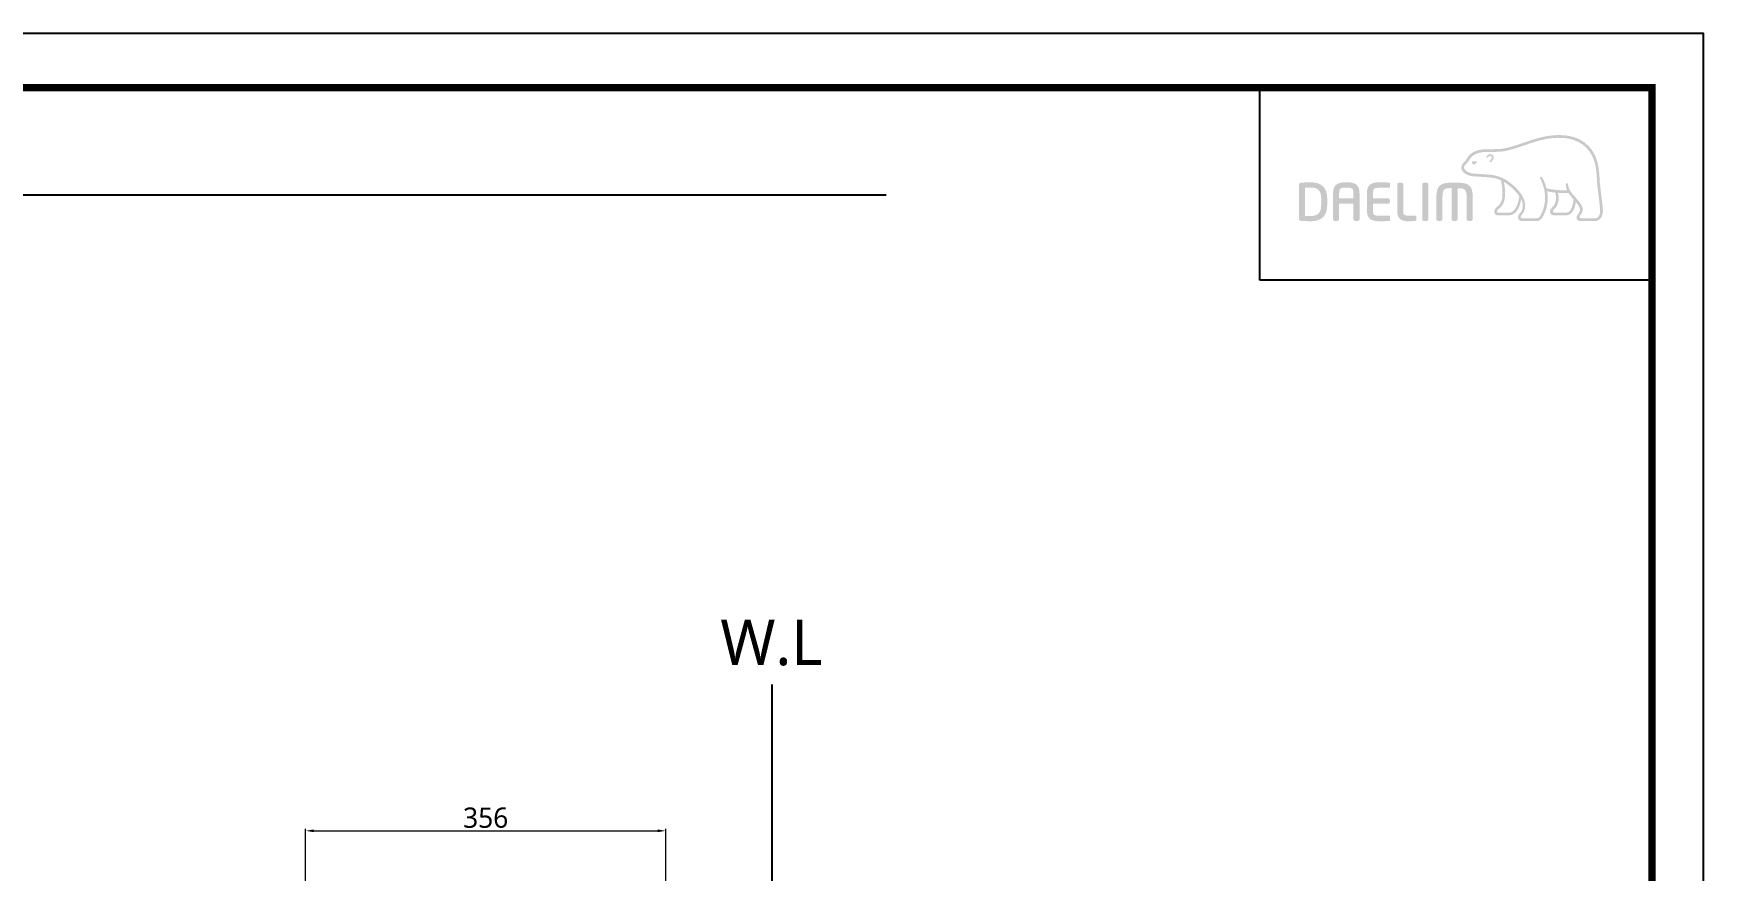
# Model space of a CAD drawing. Extents: x 16539 to 19738, y -91 to 2224.
# Drawn here: x 18088 to 19738, y 1397 to 2224 of the extents above; entities that cross this region are included whole.
import ezdxf

# ---------------------------------------------------------------- set-up
doc = ezdxf.new("R2010")
doc.units = 0
doc.header["$LTSCALE"] = 10
doc.header["$MEASUREMENT"] = 0
doc.header["$PDMODE"] = 3
doc.header["$PDSIZE"] = -10
doc.layers.get('0').update_dxf_attribs({"linetype": 'CONTINUOUS'})
doc.layers.get('DEFPOINTS').update_dxf_attribs({"linetype": 'CONTINUOUS'})
doc.layers.add('치수선', color=7, linetype='CONTINUOUS', lineweight=20)
doc.styles.add('Daelim Dimension', font='NanumGothic.ttf')
doc.dimstyles.new('DEFAULT', dxfattribs={"dimscale": 2, "dimtxt": 2, "dimasz": 2, "dimexe": 0, "dimexo": 2, "dimgap": 1, "dimtad": 1, "dimdec": 1, "dimzin": 9, "dimdsep": 46, "dimtxsty": 'Daelim Dimension', "dimcen": 0.5, "dimclrd": 5, "dimclre": 5, "dimclrt": 256, "dimadec": 1, "dimazin": 0, "dimtfac": 1, "dimtdec": 1, "dimtix": 1, "dimtmove": 0, "dimatfit": 3, "dimfxl": 1, "dimtolj": 1, "dimtzin": 1, "dimlwd": 9, "dimlwe": 9, "dimarcsym": 0})

# ---------------------------------------------------------------- blocks, each defined once
blk = doc.blocks.new('*D18')
at = {"color": 5, "lineweight": 9, "ltscale": 0.5, "transparency": 16777216}
for p, q in [((18356.6, 1209.2), (18356.6, 1438)), ((18712.5, 1316.5), (18712.5, 1438)), ((18364.6, 1436), (18704.5, 1436))]:
    blk.add_line(p, q, dxfattribs=at)
at = {"color": 5, "ltscale": 0.5, "transparency": 16777216}
for points in [[(18364.6, 1437.4), (18364.6, 1434.7), (18356.6, 1436)], [(18704.5, 1437.4), (18704.5, 1434.7), (18712.5, 1436)]]:
    blk.add_solid(points, dxfattribs=at)
at = {"layer": 'DEFPOINTS', "color": 0, "ltscale": 0.5, "transparency": 16777216}
for p in [(18712.5, 1436), (18712.5, 1312.5), (18356.6, 1205.2)]:
    blk.add_point(p, dxfattribs=at)
at = {"color": 7, "ltscale": 0.5, "transparency": 16777216, "insert": (18534.6, 1448.9), "char_height": 20, "attachment_point": 5, "style": 'Daelim Dimension'}
blk.add_mtext('\\A1;356', dxfattribs=at)

msp = doc.modelspace()

# ---------------------------------------------------------------- hatches: boundary and pattern name
h = msp.add_hatch(color=5)
edge = h.paths.add_edge_path()
edge.add_spline(control_points=[(19625.59, 2112.2), (19614.24, 2124.93), (19596.58, 2125.06), (19583.73, 2122.94)], knot_values=[4, 4, 4, 4, 5, 5, 5, 5], degree=3, periodic=0)
edge.add_spline(control_points=[(19583.73, 2122.94), (19575.91, 2121.64), (19568.34, 2119.06), (19561.04, 2116.58)], knot_values=[5, 5, 5, 5, 6, 6, 6, 6], degree=3, periodic=0)
edge.add_spline(control_points=[(19561.04, 2116.58), (19554.96, 2114.49), (19548.63, 2112.33), (19542.31, 2110.96)], knot_values=[6, 6, 6, 6, 7, 7, 7, 7], degree=3, periodic=0)
edge.add_spline(control_points=[(19542.31, 2110.96), (19537.93, 2110.03), (19532.4, 2110.01), (19527.54, 2109.99)], knot_values=[7, 7, 7, 7, 8, 8, 8, 8], degree=3, periodic=0)
edge.add_spline(control_points=[(19527.54, 2109.99), (19527.54, 2109.99), (19522.89, 2109.91), (19522.89, 2109.91)], knot_values=[8.00001, 8.00001, 8.00001, 8.00001, 9, 9, 9, 9], degree=3, periodic=0)
edge.add_spline(control_points=[(19522.89, 2109.91), (19513.75, 2109.69), (19507.49, 2106.53), (19504.38, 2100.52)], knot_values=[9, 9, 9, 9, 10, 10, 10, 10], degree=3, periodic=0)
edge.add_spline(control_points=[(19504.38, 2100.52), (19504.38, 2100.52), (19504.23, 2100.25), (19504.23, 2100.25)], knot_values=[10.00001, 10.00001, 10.00001, 10.00001, 11, 11, 11, 11], degree=3, periodic=0)
edge.add_spline(control_points=[(19504.23, 2100.25), (19503.72, 2099.38), (19503.05, 2098.62), (19502.25, 2097.88)], knot_values=[11, 11, 11, 11, 12, 12, 12, 12], degree=3, periodic=0)
edge.add_spline(control_points=[(19502.25, 2097.88), (19501.41, 2097.05), (19500.55, 2096.21), (19499.96, 2095.12)], knot_values=[12, 12, 12, 12, 13, 13, 13, 13], degree=3, periodic=0)
edge.add_spline(control_points=[(19499.96, 2095.12), (19498.77, 2093.07), (19498.67, 2090.98), (19499.66, 2089.08)], knot_values=[13, 13, 13, 13, 14, 14, 14, 14], degree=3, periodic=0)
edge.add_spline(control_points=[(19499.66, 2089.08), (19501.62, 2085.41), (19507.15, 2083.44), (19510.45, 2083.2), (19510.45, 2083.2), (19515.36, 2082.9), (19515.36, 2082.9)], knot_values=[14, 14, 14, 14, 15, 15, 15, 16, 16, 16, 16], degree=3, periodic=0)
edge.add_spline(control_points=[(19515.36, 2082.9), (19520.58, 2082.59), (19527.09, 2082.22), (19530.95, 2081.52)], knot_values=[16, 16, 16, 16, 17, 17, 17, 17], degree=3, periodic=0)
edge.add_spline(control_points=[(19530.95, 2081.52), (19533.41, 2081.09), (19535.77, 2080.33), (19537.96, 2079.33)], knot_values=[17, 17, 17, 17, 18, 18, 18, 18], degree=3, periodic=0)
edge.add_spline(control_points=[(19537.96, 2079.33), (19538.08, 2079.09), (19540.02, 2071.95), (19539.61, 2064.07)], knot_values=[18, 18, 18, 18, 19, 19, 19, 19], degree=3, periodic=0)
edge.add_spline(control_points=[(19539.61, 2064.07), (19539.28, 2056.89), (19536.09, 2054.4), (19533.85, 2052.57)], knot_values=[19, 19, 19, 19, 20, 20, 20, 20], degree=3, periodic=0)
edge.add_spline(control_points=[(19533.85, 2052.57), (19533.82, 2052.53), (19531.61, 2050.82), (19531.46, 2048.69)], knot_values=[20, 20, 20, 20, 21, 21, 21, 21], degree=3, periodic=0)
edge.add_spline(control_points=[(19531.46, 2048.69), (19531.35, 2047.54), (19531.66, 2046.5), (19532.35, 2045.78)], knot_values=[21, 21, 21, 21, 22, 22, 22, 22], degree=3, periodic=0)
edge.add_spline(control_points=[(19532.35, 2045.78), (19533.11, 2044.95), (19534.24, 2044.56), (19535.72, 2044.56), (19535.72, 2044.56), (19545.63, 2044.56), (19545.63, 2044.56)], knot_values=[22, 22, 22, 22, 23, 23, 23, 24, 24, 24, 24], degree=3, periodic=0)
edge.add_spline(control_points=[(19545.63, 2044.56), (19553.76, 2044.56), (19557.21, 2054.05), (19558.06, 2060.69)], knot_values=[24, 24, 24, 24, 25, 25, 25, 25], degree=3, periodic=0)
edge.add_spline(control_points=[(19558.06, 2060.69), (19560.47, 2055.94), (19560.41, 2050.57), (19557.36, 2047.17)], knot_values=[25, 25, 25, 25, 26, 26, 26, 26], degree=3, periodic=0)
edge.add_spline(control_points=[(19557.36, 2047.17), (19557.36, 2047.17), (19554.71, 2044.72), (19555.01, 2042.37)], knot_values=[26.00001, 26.00001, 26.00001, 26.00001, 27, 27, 27, 27], degree=3, periodic=0)
edge.add_spline(control_points=[(19555.01, 2042.37), (19555.26, 2039.88), (19557.32, 2038.9), (19558.99, 2038.9), (19558.99, 2038.9), (19573.12, 2038.9), (19573.12, 2038.9)], knot_values=[27, 27, 27, 27, 28, 28, 28, 29, 29, 29, 29], degree=3, periodic=0)
edge.add_spline(control_points=[(19573.12, 2038.9), (19575.62, 2038.9), (19577.6, 2040.03), (19578.92, 2042.19)], knot_values=[29, 29, 29, 29, 30, 30, 30, 30], degree=3, periodic=0)
edge.add_spline(control_points=[(19578.92, 2042.19), (19584.69, 2051.7), (19584.98, 2061.07), (19583.73, 2068.36)], knot_values=[30, 30, 30, 30, 31, 31, 31, 31], degree=3, periodic=0)
edge.add_spline(control_points=[(19583.73, 2068.36), (19585.44, 2068.01), (19588.33, 2067.48), (19591.84, 2067.1)], knot_values=[31, 31, 31, 31, 32, 32, 32, 32], degree=3, periodic=0)
edge.add_spline(control_points=[(19591.84, 2067.1), (19592.06, 2066.09), (19592.46, 2063.89), (19592.46, 2063.89)], knot_values=[32, 32, 32, 32, 33, 33, 33, 33], degree=3, periodic=0)
edge.add_spline(control_points=[(19592.46, 2063.89), (19592.53, 2063.03), (19592.53, 2062.28), (19592.53, 2061.57)], knot_values=[33, 33, 33, 33, 34, 34, 34, 34], degree=3, periodic=0)
edge.add_spline(control_points=[(19592.53, 2061.57), (19592.53, 2056.09), (19590.11, 2053.72), (19588.74, 2052.38)], knot_values=[34, 34, 34, 34, 35, 35, 35, 35], degree=3, periodic=0)
edge.add_spline(control_points=[(19588.74, 2052.38), (19588.69, 2052.37), (19586.85, 2050.49), (19586.63, 2048.91)], knot_values=[35, 35, 35, 35, 36, 36, 36, 36], degree=3, periodic=0)
edge.add_spline(control_points=[(19586.63, 2048.91), (19586.63, 2048.91), (19586.24, 2047.27), (19587.65, 2045.82)], knot_values=[36.00001, 36.00001, 36.00001, 36.00001, 37, 37, 37, 37], degree=3, periodic=0)
edge.add_spline(control_points=[(19587.65, 2045.82), (19588.44, 2045), (19589.7, 2044.56), (19591.37, 2044.56), (19591.37, 2044.56), (19602.33, 2044.56), (19602.33, 2044.56)], knot_values=[37, 37, 37, 37, 38, 38, 38, 39, 39, 39, 39], degree=3, periodic=0)
edge.add_spline(control_points=[(19602.33, 2044.56), (19609.35, 2044.56), (19611.5, 2053.23), (19612.19, 2057.68)], knot_values=[39, 39, 39, 39, 40, 40, 40, 40], degree=3, periodic=0)
edge.add_spline(control_points=[(19612.19, 2057.68), (19613.46, 2056.1), (19614.87, 2054.2), (19615.73, 2052.38)], knot_values=[40, 40, 40, 40, 41, 41, 41, 41], degree=3, periodic=0)
edge.add_spline(control_points=[(19615.73, 2052.38), (19616.3, 2051.15), (19616.4, 2049.77), (19615.96, 2048.48)], knot_values=[41, 41, 41, 41, 42, 42, 42, 42], degree=3, periodic=0)
edge.add_spline(control_points=[(19615.96, 2048.48), (19615.25, 2046.15), (19612.3, 2044.49), (19612.91, 2041.7)], knot_values=[42, 42, 42, 42, 43, 43, 43, 43], degree=3, periodic=0)
edge.add_spline(control_points=[(19612.91, 2041.7), (19613.42, 2039.55), (19615.22, 2038.9), (19617.08, 2038.9), (19617.08, 2038.9), (19631.15, 2038.9), (19631.15, 2038.9)], knot_values=[43, 43, 43, 43, 44, 44, 44, 45, 45, 45, 45], degree=3, periodic=0)
edge.add_spline(control_points=[(19631.15, 2038.9), (19631.27, 2038.9), (19634.09, 2038.86), (19636.34, 2041.27)], knot_values=[45, 45, 45, 45, 46, 46, 46, 46], degree=3, periodic=0)
edge.add_spline(control_points=[(19636.34, 2041.27), (19638.46, 2043.55), (19639.27, 2046.93), (19638.78, 2051.64)], knot_values=[46, 46, 46, 46, 47, 47, 47, 47], degree=3, periodic=0)
edge.add_spline(control_points=[(19638.78, 2051.64), (19638.78, 2051.64), (19636.66, 2070.06), (19636.66, 2070.06)], knot_values=[0, 0, 0, 0, 1, 1, 1, 1], degree=3, periodic=0)
edge.add_spline(control_points=[(19636.66, 2070.06), (19635.88, 2075.4), (19635.75, 2078.28), (19635.62, 2081.12), (19635.62, 2081.12), (19635.11, 2088.39), (19635.11, 2088.39)], knot_values=[1, 1, 1, 1, 2, 2, 2, 3, 3, 3, 3], degree=3, periodic=0)
edge.add_spline(control_points=[(19635.11, 2088.39), (19634.04, 2098.31), (19630.82, 2106.33), (19625.59, 2112.2)], knot_values=[3, 3, 3, 3, 4, 4, 4, 4], degree=3, periodic=0)
edge = h.paths.add_edge_path(flags=16)
edge.add_spline(control_points=[(19542.89, 2108.34), (19549.39, 2109.74), (19555.77, 2111.92), (19561.92, 2114.02)], knot_values=[31, 31, 31, 31, 32, 32, 32, 32], degree=3, periodic=0)
edge.add_spline(control_points=[(19561.92, 2114.02), (19569.1, 2116.48), (19576.57, 2119.02), (19584.19, 2120.3)], knot_values=[32, 32, 32, 32, 33, 33, 33, 33], degree=3, periodic=0)
edge.add_spline(control_points=[(19584.19, 2120.3), (19596.36, 2122.3), (19613.05, 2122.19), (19623.53, 2110.41)], knot_values=[33, 33, 33, 33, 34, 34, 34, 34], degree=3, periodic=0)
edge.add_spline(control_points=[(19623.53, 2110.41), (19628.39, 2104.96), (19631.39, 2097.45), (19632.4, 2088.1), (19632.4, 2088.1), (19632.91, 2080.99), (19632.91, 2080.99)], knot_values=[34, 34, 34, 34, 35, 35, 35, 36, 36, 36, 36], degree=3, periodic=0)
edge.add_spline(control_points=[(19632.91, 2080.99), (19633.05, 2078.12), (19633.21, 2075.15), (19633.97, 2069.7), (19633.97, 2069.7), (19636.08, 2051.34), (19636.08, 2051.34)], knot_values=[36, 36, 36, 36, 37, 37, 37, 38, 38, 38, 38], degree=3, periodic=0)
edge.add_spline(control_points=[(19636.08, 2051.34), (19636.45, 2047.53), (19635.85, 2044.8), (19634.4, 2043.15)], knot_values=[38, 38, 38, 38, 39, 39, 39, 39], degree=3, periodic=0)
edge.add_spline(control_points=[(19634.4, 2043.15), (19633.01, 2041.6), (19631.27, 2041.58), (19631.15, 2041.58), (19631.15, 2041.58), (19617.32, 2041.58), (19617.32, 2041.58)], knot_values=[0, 0, 0, 0, 1, 1, 1, 2, 2, 2, 2], degree=3, periodic=0)
edge.add_spline(control_points=[(19617.32, 2041.58), (19616.47, 2041.58), (19615.81, 2041.95), (19615.81, 2042.94)], knot_values=[2, 2, 2, 2, 3, 3, 3, 3], degree=3, periodic=0)
edge.add_spline(control_points=[(19615.81, 2042.94), (19615.81, 2044.39), (19617.66, 2045.58), (19618.36, 2047.44)], knot_values=[3, 3, 3, 3, 4, 4, 4, 4], degree=3, periodic=0)
edge.add_spline(control_points=[(19618.36, 2047.44), (19619.14, 2049.44), (19619.06, 2051.61), (19618.17, 2053.54)], knot_values=[4, 4, 4, 4, 5, 5, 5, 5], degree=3, periodic=0)
edge.add_spline(control_points=[(19618.17, 2053.54), (19616.52, 2057.01), (19614.06, 2059.76), (19611.7, 2062.42)], knot_values=[5, 5, 5, 5, 6, 6, 6, 6], degree=3, periodic=0)
edge.add_spline(control_points=[(19611.7, 2062.42), (19608.34, 2066.19), (19604.75, 2069.8), (19604.52, 2074.99)], knot_values=[6, 6, 6, 6, 7, 7, 7, 7], degree=3, periodic=0)
edge.add_spline(control_points=[(19604.52, 2074.99), (19604.45, 2075.73), (19604.13, 2076.45), (19603.37, 2076.43)], knot_values=[7, 7, 7, 7, 8, 8, 8, 8], degree=3, periodic=0)
edge.add_spline(control_points=[(19603.37, 2076.43), (19602.65, 2076.4), (19602.14, 2075.73), (19602.17, 2074.77)], knot_values=[8, 8, 8, 8, 9, 9, 9, 9], degree=3, periodic=0)
edge.add_spline(control_points=[(19602.17, 2074.77), (19602.33, 2072.79), (19602.85, 2070.99), (19603.52, 2069.36)], knot_values=[9, 9, 9, 9, 10, 10, 10, 10], degree=3, periodic=0)
edge.add_spline(control_points=[(19603.52, 2069.36), (19594.42, 2068.97), (19585.28, 2070.77), (19583.08, 2071.22)], knot_values=[10, 10, 10, 10, 11, 11, 11, 11], degree=3, periodic=0)
edge.add_spline(control_points=[(19583.08, 2071.22), (19581.49, 2077.75), (19578.86, 2081.97), (19578.83, 2082.06)], knot_values=[11, 11, 11, 11, 12, 12, 12, 12], degree=3, periodic=0)
edge.add_spline(control_points=[(19578.83, 2082.06), (19578.42, 2082.72), (19577.72, 2082.93), (19577.21, 2082.62)], knot_values=[12, 12, 12, 12, 13, 13, 13, 13], degree=3, periodic=0)
edge.add_spline(control_points=[(19577.21, 2082.62), (19576.67, 2082.3), (19576.57, 2081.52), (19576.96, 2080.89)], knot_values=[13, 13, 13, 13, 14, 14, 14, 14], degree=3, periodic=0)
edge.add_spline(control_points=[(19576.96, 2080.89), (19577.07, 2080.7), (19587.91, 2062.28), (19576.61, 2043.56)], knot_values=[14, 14, 14, 14, 15, 15, 15, 15], degree=3, periodic=0)
edge.add_spline(control_points=[(19576.61, 2043.56), (19575.81, 2042.21), (19574.67, 2041.58), (19573.12, 2041.58), (19573.12, 2041.58), (19559.05, 2041.58), (19559.05, 2041.58)], knot_values=[15, 15, 15, 15, 16, 16, 16, 17, 17, 17, 17], degree=3, periodic=0)
edge.add_spline(control_points=[(19559.05, 2041.58), (19558.48, 2041.58), (19557.62, 2042), (19557.62, 2042.94)], knot_values=[17, 17, 17, 17, 18, 18, 18, 18], degree=3, periodic=0)
edge.add_spline(control_points=[(19557.62, 2042.94), (19557.62, 2043.93), (19558.98, 2045.37), (19558.98, 2045.37)], knot_values=[18, 18, 18, 18, 19, 19, 19, 19], degree=3, periodic=0)
edge.add_spline(control_points=[(19558.98, 2045.37), (19564.63, 2051.7), (19561.78, 2061.54), (19556.32, 2068.06)], knot_values=[19, 19, 19, 19, 20, 20, 20, 20], degree=3, periodic=0)
edge.add_spline(control_points=[(19556.32, 2068.06), (19551.04, 2074.34), (19542.42, 2082.24), (19531.42, 2084.2)], knot_values=[20, 20, 20, 20, 21, 21, 21, 21], degree=3, periodic=0)
edge.add_spline(control_points=[(19531.42, 2084.2), (19527.44, 2084.9), (19520.82, 2085.29), (19515.5, 2085.59), (19515.5, 2085.59), (19510.65, 2085.87), (19510.65, 2085.87)], knot_values=[21, 21, 21, 21, 22, 22, 22, 23, 23, 23, 23], degree=3, periodic=0)
edge.add_spline(control_points=[(19510.65, 2085.87), (19507.94, 2086.09), (19503.49, 2087.73), (19502.07, 2090.33)], knot_values=[23, 23, 23, 23, 24, 24, 24, 24], degree=3, periodic=0)
edge.add_spline(control_points=[(19502.07, 2090.33), (19501.48, 2091.41), (19501.55, 2092.55), (19502.33, 2093.76)], knot_values=[24, 24, 24, 24, 25, 25, 25, 25], degree=3, periodic=0)
edge.add_spline(control_points=[(19502.33, 2093.76), (19502.78, 2094.56), (19503.49, 2095.26), (19504.2, 2095.97)], knot_values=[25, 25, 25, 25, 26, 26, 26, 26], degree=3, periodic=0)
edge.add_spline(control_points=[(19504.2, 2095.97), (19505.04, 2096.86), (19505.89, 2097.73), (19506.59, 2098.92)], knot_values=[26, 26, 26, 26, 27, 27, 27, 27], degree=3, periodic=0)
edge.add_spline(control_points=[(19506.59, 2098.92), (19506.59, 2098.92), (19506.8, 2099.28), (19506.8, 2099.28)], knot_values=[27.00001, 27.00001, 27.00001, 27.00001, 28, 28, 28, 28], degree=3, periodic=0)
edge.add_spline(control_points=[(19506.8, 2099.28), (19509.47, 2104.36), (19514.85, 2107.01), (19522.99, 2107.23)], knot_values=[28, 28, 28, 28, 29, 29, 29, 29], degree=3, periodic=0)
edge.add_spline(control_points=[(19522.99, 2107.23), (19522.99, 2107.23), (19527.54, 2107.28), (19527.54, 2107.28)], knot_values=[29.00001, 29.00001, 29.00001, 29.00001, 30, 30, 30, 30], degree=3, periodic=0)
edge.add_spline(control_points=[(19527.54, 2107.28), (19532.5, 2107.31), (19538.22, 2107.33), (19542.89, 2108.34)], knot_values=[30, 30, 30, 30, 31, 31, 31, 31], degree=3, periodic=0)
edge = h.paths.add_edge_path(flags=0)
edge.add_spline(control_points=[(19529.5, 2104.53), (19530.43, 2103.82), (19531.05, 2102.78), (19530.89, 2101.52)], knot_values=[8, 8, 8, 8, 9, 9, 9, 9], degree=3, periodic=0)
edge.add_spline(control_points=[(19530.89, 2101.52), (19530.7, 2099.71), (19529.14, 2097.76), (19527.95, 2097.17)], knot_values=[7, 7, 7, 7, 8, 8, 8, 8], degree=3, periodic=0)
edge.add_spline(control_points=[(19527.95, 2097.17), (19527.54, 2097), (19527.01, 2097.1), (19526.84, 2097.5)], knot_values=[6, 6, 6, 6, 7, 7, 7, 7], degree=3, periodic=0)
edge.add_spline(control_points=[(19526.84, 2097.5), (19526.64, 2097.91), (19526.89, 2098.41), (19527.29, 2098.65)], knot_values=[5, 5, 5, 5, 6, 6, 6, 6], degree=3, periodic=0)
edge.add_spline(control_points=[(19527.29, 2098.65), (19527.95, 2099.06), (19528.94, 2100.37), (19529.06, 2101.49)], knot_values=[4, 4, 4, 4, 5, 5, 5, 5], degree=3, periodic=0)
edge.add_spline(control_points=[(19529.06, 2101.49), (19529.14, 2102.17), (19528.94, 2102.71), (19528.39, 2103.1)], knot_values=[3, 3, 3, 3, 4, 4, 4, 4], degree=3, periodic=0)
edge.add_spline(control_points=[(19528.39, 2103.1), (19526.94, 2104.12), (19525.25, 2102.11), (19525.07, 2101.97)], knot_values=[2, 2, 2, 2, 3, 3, 3, 3], degree=3, periodic=0)
edge.add_spline(control_points=[(19525.07, 2101.97), (19524.77, 2101.62), (19524.24, 2101.54), (19523.94, 2101.82)], knot_values=[1, 1, 1, 1, 2, 2, 2, 2], degree=3, periodic=0)
edge.add_spline(control_points=[(19523.94, 2101.82), (19523.56, 2102.11), (19523.63, 2102.66), (19523.94, 2103.02)], knot_values=[0, 0, 0, 0, 1, 1, 1, 1], degree=3, periodic=0)
edge.add_spline(control_points=[(19523.94, 2103.02), (19524.83, 2104), (19527.29, 2106.06), (19529.5, 2104.53)], knot_values=[9, 9, 9, 9, 10, 10, 10, 10], degree=3, periodic=0)
edge = h.paths.add_edge_path(flags=16)
edge.add_spline(control_points=[(19542.15, 2063.95), (19542.42, 2069.64), (19541.59, 2074.86), (19540.96, 2077.75), (19540.96, 2077.75), (19549.81, 2072.69), (19556.26, 2063.61)], knot_values=[5, 5, 5, 5, 6, 6, 6, 7, 7, 7, 7], degree=3, periodic=0)
edge.add_spline(control_points=[(19556.26, 2063.61), (19555.77, 2059.76), (19553.62, 2047.09), (19545.63, 2047.09), (19545.63, 2047.09), (19535.72, 2047.09), (19535.72, 2047.09)], knot_values=[0, 0, 0, 0, 1, 1, 1, 2, 2, 2, 2], degree=3, periodic=0)
edge.add_spline(control_points=[(19535.72, 2047.09), (19534.96, 2047.09), (19534.12, 2047.7), (19534.12, 2048.65)], knot_values=[2, 2, 2, 2, 3, 3, 3, 3], degree=3, periodic=0)
edge.add_spline(control_points=[(19534.12, 2048.65), (19534.12, 2049.61), (19535.35, 2050.57), (19535.47, 2050.6)], knot_values=[3, 3, 3, 3, 4, 4, 4, 4], degree=3, periodic=0)
edge.add_spline(control_points=[(19535.47, 2050.6), (19537.96, 2052.59), (19541.73, 2055.64), (19542.15, 2063.95)], knot_values=[4, 4, 4, 4, 5, 5, 5, 5], degree=3, periodic=0)
edge = h.paths.add_edge_path(flags=0)
edge.add_spline(control_points=[(19514.31, 2097.73), (19514.31, 2097.73), (19514.62, 2097.58), (19514.16, 2097.04)], knot_values=[1.00001, 1.00001, 1.00001, 1.00001, 2, 2, 2, 2], degree=3, periodic=0)
edge.add_spline(control_points=[(19514.16, 2097.04), (19512.97, 2095.36), (19511.76, 2094.99), (19511.76, 2094.99)], knot_values=[2, 2, 2, 2, 2.99999, 2.99999, 2.99999, 2.99999], degree=3, periodic=0)
edge.add_spline(control_points=[(19511.76, 2094.99), (19511.76, 2094.99), (19510.86, 2094.68), (19510.35, 2095.28)], knot_values=[3.00001, 3.00001, 3.00001, 3.00001, 4, 4, 4, 4], degree=3, periodic=0)
edge.add_spline(control_points=[(19510.35, 2095.28), (19509.34, 2096.47), (19509.28, 2097.15), (19509.28, 2097.15), (19509.28, 2097.15), (19509.2, 2097.66), (19509.71, 2097.78)], knot_values=[4, 4, 4, 4, 5, 5, 5, 6, 6, 6, 6], degree=3, periodic=0)
edge.add_spline(control_points=[(19514.31, 2097.73), (19511.76, 2098.72), (19509.71, 2097.78), (19509.71, 2097.78)], knot_values=[0.00001, 0.00001, 0.00001, 0.00001, 1, 1, 1, 1], degree=3, periodic=0)
edge = h.paths.add_edge_path(flags=16)
edge.add_spline(control_points=[(19594.56, 2066.89), (19597.66, 2066.66), (19601.54, 2066.52), (19604.87, 2066.72)], knot_values=[6, 6, 6, 6, 7, 7, 7, 7], degree=3, periodic=0)
edge.add_spline(control_points=[(19604.87, 2066.72), (19606.14, 2064.73), (19608.26, 2062.23), (19609.88, 2060.35)], knot_values=[7, 7, 7, 7, 8, 8, 8, 8], degree=3, periodic=0)
edge.add_spline(control_points=[(19609.88, 2060.35), (19609.86, 2060.19), (19609, 2047.09), (19602.33, 2047.09)], knot_values=[9, 9, 9, 9, 10, 10, 10, 10], degree=3, periodic=0)
edge.add_spline(control_points=[(19602.33, 2047.09), (19602.33, 2047.09), (19591.05, 2047.09), (19591.05, 2047.09)], knot_values=[0, 0, 0, 0, 1, 1, 1, 1], degree=3, periodic=0)
edge.add_spline(control_points=[(19591.05, 2047.09), (19590.17, 2047.09), (19589.5, 2047.78), (19589.5, 2048.65)], knot_values=[1, 1, 1, 1, 2, 2, 2, 2], degree=3, periodic=0)
edge.add_spline(control_points=[(19589.5, 2048.65), (19589.5, 2049.49), (19590.45, 2050.52), (19590.51, 2050.57)], knot_values=[2, 2, 2, 2, 3, 3, 3, 3], degree=3, periodic=0)
edge.add_spline(control_points=[(19590.51, 2050.57), (19592.83, 2052.79), (19595.16, 2055.84), (19595.16, 2061.52)], knot_values=[3, 3, 3, 3, 4, 4, 4, 4], degree=3, periodic=0)
edge.add_spline(control_points=[(19595.16, 2061.52), (19595.16, 2062.34), (19595.11, 2063.23), (19595, 2064.15)], knot_values=[4, 4, 4, 4, 5, 5, 5, 5], degree=3, periodic=0)
edge.add_spline(control_points=[(19595, 2064.15), (19595, 2064.15), (19594.7, 2065.8), (19594.56, 2066.89)], knot_values=[5.00001, 5.00001, 5.00001, 5.00001, 6, 6, 6, 6], degree=3, periodic=0)
h = msp.add_hatch(color=5)
edge = h.paths.add_edge_path()
edge.add_spline(control_points=[(19366.38, 2061.33), (19366.38, 2071.73), (19360.84, 2077.24), (19350.35, 2077.24)], knot_values=[7, 7, 7, 7, 8, 8, 8, 8], degree=3, periodic=0)
edge.add_spline(control_points=[(19350.35, 2077.24), (19346.5, 2077.24), (19341.64, 2077.01), (19340.05, 2076.75)], knot_values=[0, 0, 0, 0, 1, 1, 1, 1], degree=3, periodic=0)
edge.add_spline(control_points=[(19340.05, 2076.75), (19339.07, 2076.57), (19338.42, 2075.84), (19338.42, 2074.85), (19338.42, 2074.85), (19338.42, 2041.19), (19338.42, 2041.19)], knot_values=[1, 1, 1, 1, 2, 2, 2, 3, 3, 3, 3], degree=3, periodic=0)
edge.add_spline(control_points=[(19338.42, 2041.19), (19338.42, 2040.14), (19339.07, 2039.44), (19340.12, 2039.21)], knot_values=[3, 3, 3, 3, 4, 4, 4, 4], degree=3, periodic=0)
edge.add_spline(control_points=[(19340.12, 2039.21), (19341.64, 2039.01), (19346.47, 2038.76), (19350.35, 2038.76)], knot_values=[4, 4, 4, 4, 5, 5, 5, 5], degree=3, periodic=0)
edge.add_spline(control_points=[(19350.35, 2038.76), (19360.84, 2038.76), (19366.38, 2044.27), (19366.38, 2054.69), (19366.38, 2054.69), (19366.38, 2061.33), (19366.38, 2061.33)], knot_values=[5, 5, 5, 5, 6, 6, 6, 7, 7, 7, 7], degree=3, periodic=0)
edge = h.paths.add_edge_path(flags=16)
edge.add_spline(control_points=[(19350.31, 2072.05), (19357.31, 2072.05), (19360.43, 2068.73), (19360.43, 2061.33), (19360.43, 2061.33), (19360.43, 2059.67), (19360.43, 2058.01)], knot_values=[4, 4, 4, 4, 5, 5, 5, 5.5, 5.5, 5.5, 5.5], degree=3, periodic=0)
edge.add_spline(control_points=[(19360.43, 2058.01), (19360.43, 2056.35), (19360.43, 2054.69), (19360.43, 2054.69)], knot_values=[5.5, 5.5, 5.5, 5.5, 6, 6, 6, 6], degree=3, periodic=0)
edge.add_spline(control_points=[(19360.43, 2054.69), (19360.43, 2047.47), (19357.11, 2043.95), (19350.35, 2043.95)], knot_values=[0, 0, 0, 0, 1, 1, 1, 1], degree=3, periodic=0)
edge.add_spline(control_points=[(19350.35, 2043.95), (19350.35, 2043.95), (19345.7, 2044.03), (19344.49, 2044.08), (19344.49, 2044.08), (19344.49, 2071.77), (19344.49, 2071.77)], knot_values=[1.00001, 1.00001, 1.00001, 1.00001, 2, 2, 2, 3, 3, 3, 3], degree=3, periodic=0)
edge.add_spline(control_points=[(19344.49, 2071.77), (19346.92, 2072.02), (19350.31, 2072.05), (19350.31, 2072.05)], knot_values=[3, 3, 3, 3, 4, 4, 4, 4], degree=3, periodic=0)
h = msp.add_hatch(color=5)
edge = h.paths.add_edge_path()
edge.add_spline(control_points=[(19398.33, 2066.4), (19398.33, 2073.9), (19394.72, 2077.24), (19386.68, 2077.24)], knot_values=[13, 13, 13, 13, 14, 14, 14, 14], degree=3, periodic=0)
edge.add_spline(control_points=[(19386.68, 2077.24), (19386.68, 2077.24), (19383.75, 2077.24), (19383.75, 2077.24)], knot_values=[0.00001, 0.00001, 0.00001, 0.00001, 1, 1, 1, 1], degree=3, periodic=0)
edge.add_spline(control_points=[(19383.75, 2077.24), (19375.71, 2077.24), (19372.17, 2073.9), (19372.17, 2066.4), (19372.17, 2066.4), (19372.17, 2040.75), (19372.17, 2040.75)], knot_values=[1, 1, 1, 1, 2, 2, 2, 3, 3, 3, 3], degree=3, periodic=0)
edge.add_spline(control_points=[(19372.17, 2040.75), (19372.17, 2039.85), (19372.86, 2039.11), (19373.77, 2039.11)], knot_values=[3, 3, 3, 3, 4, 4, 4, 4], degree=3, periodic=0)
edge.add_spline(control_points=[(19373.77, 2039.11), (19373.77, 2039.11), (19376.57, 2039.11), (19376.57, 2039.11)], knot_values=[4.00001, 4.00001, 4.00001, 4.00001, 5, 5, 5, 5], degree=3, periodic=0)
edge.add_spline(control_points=[(19376.57, 2039.11), (19377.51, 2039.11), (19378.17, 2039.99), (19378.17, 2040.75), (19378.17, 2040.75), (19378.17, 2044.44), (19378.17, 2048.2)], knot_values=[5, 5, 5, 5, 6, 6, 6, 6.5, 6.5, 6.5, 6.5], degree=3, periodic=0)
edge.add_spline(control_points=[(19378.17, 2048.2), (19378.17, 2051.97), (19378.17, 2055.81), (19378.17, 2056.11), (19378.17, 2056.11), (19392.32, 2056.11), (19392.32, 2056.11)], knot_values=[6.5, 6.5, 6.5, 6.5, 7, 7, 7, 8, 8, 8, 8], degree=3, periodic=0)
edge.add_spline(control_points=[(19392.32, 2056.11), (19392.32, 2055.51), (19392.32, 2040.75), (19392.32, 2040.75)], knot_values=[8, 8, 8, 8, 9, 9, 9, 9], degree=3, periodic=0)
edge.add_spline(control_points=[(19392.32, 2040.75), (19392.32, 2039.81), (19393.05, 2039.11), (19393.91, 2039.11)], knot_values=[9, 9, 9, 9, 10, 10, 10, 10], degree=3, periodic=0)
edge.add_spline(control_points=[(19393.91, 2039.11), (19393.91, 2039.11), (19396.73, 2039.11), (19396.73, 2039.11)], knot_values=[10.00001, 10.00001, 10.00001, 10.00001, 11, 11, 11, 11], degree=3, periodic=0)
edge.add_spline(control_points=[(19396.73, 2039.11), (19397.67, 2039.11), (19398.33, 2040.02), (19398.33, 2040.75), (19398.33, 2040.75), (19398.33, 2066.4), (19398.33, 2066.4)], knot_values=[11, 11, 11, 11, 12, 12, 12, 13, 13, 13, 13], degree=3, periodic=0)
edge = h.paths.add_edge_path(flags=16)
edge.add_spline(control_points=[(19378.17, 2066.4), (19378.17, 2071.16), (19379.53, 2071.94), (19383.75, 2071.94)], knot_values=[2, 2, 2, 2, 3, 3, 3, 3], degree=3, periodic=0)
edge.add_spline(control_points=[(19383.75, 2071.94), (19383.75, 2071.94), (19386.68, 2071.94), (19386.68, 2071.94)], knot_values=[3.00001, 3.00001, 3.00001, 3.00001, 4, 4, 4, 4], degree=3, periodic=0)
edge.add_spline(control_points=[(19386.68, 2071.94), (19390.92, 2071.94), (19392.32, 2071.16), (19392.32, 2066.4)], knot_values=[4, 4, 4, 4, 5, 5, 5, 5], degree=3, periodic=0)
edge.add_spline(control_points=[(19392.32, 2066.4), (19392.32, 2066.4), (19392.32, 2061.84), (19392.32, 2061.39)], knot_values=[5.00001, 5.00001, 5.00001, 5.00001, 6, 6, 6, 6], degree=3, periodic=0)
edge.add_spline(control_points=[(19392.32, 2061.39), (19392.32, 2061.39), (19378.17, 2061.39), (19378.17, 2061.39)], knot_values=[0, 0, 0, 0, 1, 1, 1, 1], degree=3, periodic=0)
edge.add_spline(control_points=[(19378.17, 2061.39), (19378.17, 2061.84), (19378.17, 2066.4), (19378.17, 2066.4)], knot_values=[1, 1, 1, 1, 2, 2, 2, 2], degree=3, periodic=0)
h = msp.add_hatch(color=5)
edge = h.paths.add_edge_path()
edge.add_spline(control_points=[(19411.78, 2061.33), (19411.78, 2061.82), (19411.78, 2067.43), (19411.78, 2067.43)], knot_values=[14, 14, 14, 14, 15, 15, 15, 15], degree=3, periodic=0)
edge.add_spline(control_points=[(19411.78, 2067.43), (19411.78, 2070.28), (19411.78, 2071.84), (19417.34, 2071.84), (19417.34, 2071.84), (19420.11, 2071.84), (19422.87, 2071.83)], knot_values=[15, 15, 15, 15, 16, 16, 16, 16.5, 16.5, 16.5, 16.5], degree=3, periodic=0)
edge.add_spline(control_points=[(19422.87, 2071.83), (19425.63, 2071.83), (19428.39, 2071.82), (19428.39, 2071.82), (19428.39, 2071.82), (19428.39, 2073.07), (19428.39, 2074.33)], knot_values=[16.5, 16.5, 16.5, 16.5, 17, 17, 17, 17.5, 17.5, 17.5, 17.5], degree=3, periodic=0)
edge.add_spline(control_points=[(19428.39, 2074.33), (19428.39, 2075.58), (19428.39, 2076.83), (19428.39, 2076.83)], knot_values=[17.5, 17.5, 17.5, 17.5, 18, 18, 18, 18], degree=3, periodic=0)
edge.add_spline(control_points=[(19428.39, 2076.83), (19428.39, 2076.83), (19427.27, 2076.94), (19427.27, 2076.94)], knot_values=[18.00001, 18.00001, 18.00001, 18.00001, 19, 19, 19, 19], degree=3, periodic=0)
edge.add_spline(control_points=[(19427.27, 2076.94), (19425.03, 2077.13), (19420.08, 2077.24), (19417.28, 2077.24)], knot_values=[19, 19, 19, 19, 20, 20, 20, 20], degree=3, periodic=0)
edge.add_spline(control_points=[(19417.28, 2077.24), (19409.49, 2077.24), (19405.73, 2074.05), (19405.73, 2067.43)], knot_values=[20, 20, 20, 20, 21, 21, 21, 21], degree=3, periodic=0)
edge.add_spline(control_points=[(19405.73, 2067.43), (19405.73, 2067.43), (19405.73, 2048.56), (19405.73, 2048.56)], knot_values=[0, 0, 0, 0, 1, 1, 1, 1], degree=3, periodic=0)
edge.add_spline(control_points=[(19405.73, 2048.56), (19405.73, 2041.96), (19409.49, 2038.76), (19417.28, 2038.76)], knot_values=[1, 1, 1, 1, 2, 2, 2, 2], degree=3, periodic=0)
edge.add_spline(control_points=[(19417.28, 2038.76), (19420.73, 2038.76), (19425.38, 2038.83), (19427.27, 2039.01)], knot_values=[2, 2, 2, 2, 3, 3, 3, 3], degree=3, periodic=0)
edge.add_spline(control_points=[(19427.27, 2039.01), (19427.27, 2039.01), (19428.13, 2039.09), (19428.13, 2039.09)], knot_values=[3.00001, 3.00001, 3.00001, 3.00001, 3.99999, 3.99999, 3.99999, 3.99999], degree=3, periodic=0)
edge.add_spline(control_points=[(19428.13, 2039.09), (19428.13, 2039.09), (19428.13, 2039.09), (19428.13, 2039.09), (19428.13, 2039.09), (19428.39, 2039.11), (19428.39, 2039.11)], knot_values=[3.99999, 3.99999, 3.99999, 3.99999, 4, 4, 4, 4.99999, 4.99999, 4.99999, 4.99999], degree=3, periodic=0)
edge.add_spline(control_points=[(19428.39, 2039.11), (19428.39, 2039.11), (19428.39, 2039.11), (19428.39, 2039.11), (19428.39, 2039.11), (19428.39, 2040.38), (19428.39, 2041.64)], knot_values=[4.99999, 4.99999, 4.99999, 4.99999, 5.25, 5.25, 5.25, 5.5, 5.5, 5.5, 5.5], degree=3, periodic=0)
edge.add_spline(control_points=[(19428.39, 2041.64), (19428.39, 2042.91), (19428.39, 2044.18), (19428.39, 2044.18), (19428.39, 2044.18), (19417.34, 2044.18), (19417.34, 2044.18)], knot_values=[5.5, 5.5, 5.5, 5.5, 6, 6, 6, 7, 7, 7, 7], degree=3, periodic=0)
edge.add_spline(control_points=[(19417.34, 2044.18), (19411.78, 2044.18), (19411.78, 2045.73), (19411.78, 2048.56), (19411.78, 2048.56), (19411.78, 2055.58), (19411.78, 2056.13)], knot_values=[7, 7, 7, 7, 8, 8, 8, 9, 9, 9, 9], degree=3, periodic=0)
edge.add_spline(control_points=[(19411.78, 2056.13), (19412.33, 2056.13), (19426.71, 2056.13), (19426.71, 2056.13)], knot_values=[9, 9, 9, 9, 10, 10, 10, 10], degree=3, periodic=0)
edge.add_spline(control_points=[(19426.71, 2056.13), (19427.6, 2056.13), (19428.39, 2056.84), (19428.39, 2057.75)], knot_values=[10, 10, 10, 10, 11, 11, 11, 11], degree=3, periodic=0)
edge.add_spline(control_points=[(19428.39, 2057.75), (19428.39, 2057.75), (19428.39, 2059.63), (19428.39, 2059.63)], knot_values=[11.00001, 11.00001, 11.00001, 11.00001, 12, 12, 12, 12], degree=3, periodic=0)
edge.add_spline(control_points=[(19428.39, 2059.63), (19428.39, 2060.57), (19427.6, 2061.33), (19426.71, 2061.33), (19426.71, 2061.33), (19412.33, 2061.33), (19411.78, 2061.33)], knot_values=[12, 12, 12, 12, 13, 13, 13, 14, 14, 14, 14], degree=3, periodic=0)
h = msp.add_hatch(color=5)
edge = h.paths.add_edge_path()
edge.add_spline(control_points=[(19446.79, 2044.18), (19441.62, 2044.18), (19441.62, 2046.13), (19441.62, 2048.02), (19441.62, 2048.02), (19441.62, 2075.22), (19441.62, 2075.22)], knot_values=[9, 9, 9, 9, 10, 10, 10, 11, 11, 11, 11], degree=3, periodic=0)
edge.add_spline(control_points=[(19441.62, 2075.22), (19441.62, 2076.13), (19440.85, 2076.92), (19439.92, 2076.92)], knot_values=[11, 11, 11, 11, 12, 12, 12, 12], degree=3, periodic=0)
edge.add_spline(control_points=[(19439.92, 2076.92), (19439.92, 2076.92), (19437.35, 2076.92), (19437.35, 2076.92)], knot_values=[12.00001, 12.00001, 12.00001, 12.00001, 12.99999, 12.99999, 12.99999, 12.99999], degree=3, periodic=0)
edge.add_spline(control_points=[(19437.35, 2076.92), (19436.41, 2076.92), (19435.6, 2076.13), (19435.6, 2075.22), (19435.6, 2075.22), (19435.6, 2048.56), (19435.6, 2048.56)], knot_values=[0, 0, 0, 0, 1, 1, 1, 2, 2, 2, 2], degree=3, periodic=0)
edge.add_spline(control_points=[(19435.6, 2048.56), (19435.6, 2039.87), (19441.57, 2038.76), (19446.74, 2038.76)], knot_values=[2, 2, 2, 2, 3, 3, 3, 3], degree=3, periodic=0)
edge.add_spline(control_points=[(19446.74, 2038.76), (19450.51, 2038.76), (19451.44, 2038.93), (19452.61, 2039.11)], knot_values=[3, 3, 3, 3, 4, 4, 4, 4], degree=3, periodic=0)
edge.add_spline(control_points=[(19452.61, 2039.11), (19452.61, 2039.11), (19453.27, 2039.19), (19453.27, 2039.19)], knot_values=[4.00001, 4.00001, 4.00001, 4.00001, 4.99999, 4.99999, 4.99999, 4.99999], degree=3, periodic=0)
edge.add_spline(control_points=[(19453.27, 2039.19), (19453.27, 2039.19), (19453.27, 2039.19), (19453.27, 2039.19), (19453.27, 2039.19), (19454.11, 2039.34), (19454.11, 2039.34)], knot_values=[4.99999, 4.99999, 4.99999, 4.99999, 5.499995, 5.499995, 5.499995, 5.99999, 5.99999, 5.99999, 5.99999], degree=3, periodic=0)
edge.add_spline(control_points=[(19454.11, 2039.34), (19454.11, 2039.34), (19454.11, 2039.34), (19454.11, 2039.34), (19454.11, 2039.34), (19454.41, 2039.38), (19454.41, 2039.38)], knot_values=[5.99999, 5.99999, 5.99999, 5.99999, 6.499995, 6.499995, 6.499995, 6.99999, 6.99999, 6.99999, 6.99999], degree=3, periodic=0)
edge.add_spline(control_points=[(19454.41, 2039.38), (19454.41, 2039.38), (19454.41, 2039.38), (19454.41, 2039.38), (19454.41, 2039.38), (19454.41, 2040.58), (19454.41, 2041.78)], knot_values=[6.99999, 6.99999, 6.99999, 6.99999, 7.25, 7.25, 7.25, 7.5, 7.5, 7.5, 7.5], degree=3, periodic=0)
edge.add_spline(control_points=[(19454.41, 2041.78), (19454.41, 2042.98), (19454.41, 2044.18), (19454.41, 2044.18), (19454.41, 2044.18), (19446.79, 2044.18), (19446.79, 2044.18)], knot_values=[7.5, 7.5, 7.5, 7.5, 8, 8, 8, 9, 9, 9, 9], degree=3, periodic=0)
h = msp.add_hatch(color=5)
edge = h.paths.add_edge_path()
edge.add_spline(control_points=[(19464.75, 2039.11), (19465.72, 2039.11), (19466.33, 2039.99), (19466.33, 2040.75), (19466.33, 2040.75), (19466.33, 2075.28), (19466.33, 2075.28)], knot_values=[4, 4, 4, 4, 5, 5, 5, 6, 6, 6, 6], degree=3, periodic=0)
edge.add_spline(control_points=[(19466.33, 2075.28), (19466.33, 2076.18), (19465.64, 2076.92), (19464.75, 2076.92)], knot_values=[6, 6, 6, 6, 7, 7, 7, 7], degree=3, periodic=0)
edge.add_spline(control_points=[(19464.75, 2076.92), (19464.75, 2076.92), (19461.94, 2076.92), (19461.94, 2076.92)], knot_values=[7.00001, 7.00001, 7.00001, 7.00001, 7.99999, 7.99999, 7.99999, 7.99999], degree=3, periodic=0)
edge.add_spline(control_points=[(19461.94, 2076.92), (19460.92, 2076.92), (19460.31, 2076.08), (19460.31, 2075.28), (19460.31, 2075.28), (19460.31, 2040.75), (19460.31, 2040.75)], knot_values=[0, 0, 0, 0, 1, 1, 1, 2, 2, 2, 2], degree=3, periodic=0)
edge.add_spline(control_points=[(19460.31, 2040.75), (19460.31, 2039.81), (19461.07, 2039.11), (19461.94, 2039.11)], knot_values=[2, 2, 2, 2, 3, 3, 3, 3], degree=3, periodic=0)
edge.add_spline(control_points=[(19461.94, 2039.11), (19461.94, 2039.11), (19464.75, 2039.11), (19464.75, 2039.11)], knot_values=[3.00001, 3.00001, 3.00001, 3.00001, 4, 4, 4, 4], degree=3, periodic=0)
h = msp.add_hatch(color=5)
edge = h.paths.add_edge_path()
edge.add_spline(control_points=[(19480.32, 2061.5), (19480.32, 2070.6), (19481.57, 2071.49), (19489.28, 2071.52)], knot_values=[5, 5, 5, 5, 6, 6, 6, 6], degree=3, periodic=0)
edge.add_spline(control_points=[(19489.28, 2071.52), (19489.28, 2070.98), (19489.28, 2040.75), (19489.28, 2040.75)], knot_values=[6, 6, 6, 6, 7, 7, 7, 7], degree=3, periodic=0)
edge.add_spline(control_points=[(19489.28, 2040.75), (19489.28, 2039.79), (19490, 2039.11), (19490.9, 2039.11)], knot_values=[7, 7, 7, 7, 8, 8, 8, 8], degree=3, periodic=0)
edge.add_spline(control_points=[(19490.9, 2039.11), (19490.9, 2039.11), (19493.69, 2039.11), (19493.69, 2039.11)], knot_values=[8.00001, 8.00001, 8.00001, 8.00001, 9, 9, 9, 9], degree=3, periodic=0)
edge.add_spline(control_points=[(19493.69, 2039.11), (19494.71, 2039.11), (19495.31, 2039.99), (19495.31, 2040.75), (19495.31, 2040.75), (19495.31, 2070.86), (19495.31, 2071.46)], knot_values=[9, 9, 9, 9, 10, 10, 10, 11, 11, 11, 11], degree=3, periodic=0)
edge.add_spline(control_points=[(19495.31, 2071.46), (19498.92, 2071.44), (19501.22, 2071.07), (19502.5, 2069.79)], knot_values=[11, 11, 11, 11, 12, 12, 12, 12], degree=3, periodic=0)
edge.add_spline(control_points=[(19502.5, 2069.79), (19503.99, 2068.36), (19504.23, 2065.65), (19504.23, 2061.5), (19504.23, 2061.5), (19504.23, 2040.75), (19504.23, 2040.75)], knot_values=[12, 12, 12, 12, 13, 13, 13, 14, 14, 14, 14], degree=3, periodic=0)
edge.add_spline(control_points=[(19504.23, 2040.75), (19504.23, 2039.85), (19504.97, 2039.11), (19505.85, 2039.11)], knot_values=[14, 14, 14, 14, 15, 15, 15, 15], degree=3, periodic=0)
edge.add_spline(control_points=[(19505.85, 2039.11), (19505.85, 2039.11), (19508.7, 2039.11), (19508.7, 2039.11)], knot_values=[15.00001, 15.00001, 15.00001, 15.00001, 16, 16, 16, 16], degree=3, periodic=0)
edge.add_spline(control_points=[(19508.7, 2039.11), (19509.63, 2039.11), (19510.3, 2040.02), (19510.3, 2040.75), (19510.3, 2040.75), (19510.3, 2061.98), (19510.3, 2061.98)], knot_values=[16, 16, 16, 16, 17, 17, 17, 18, 18, 18, 18], degree=3, periodic=0)
edge.add_spline(control_points=[(19510.3, 2061.98), (19510.3, 2074.88), (19506.03, 2077.06), (19492.31, 2077.06)], knot_values=[18, 18, 18, 18, 19, 19, 19, 19], degree=3, periodic=0)
edge.add_spline(control_points=[(19492.31, 2077.06), (19478.57, 2077.06), (19474.28, 2074.88), (19474.28, 2061.98)], knot_values=[19, 19, 19, 19, 20, 20, 20, 20], degree=3, periodic=0)
edge.add_spline(control_points=[(19474.28, 2061.98), (19474.28, 2061.98), (19474.28, 2040.75), (19474.28, 2040.75)], knot_values=[0, 0, 0, 0, 1, 1, 1, 1], degree=3, periodic=0)
edge.add_spline(control_points=[(19474.28, 2040.75), (19474.28, 2039.81), (19475.01, 2039.11), (19475.93, 2039.11)], knot_values=[1, 1, 1, 1, 2, 2, 2, 2], degree=3, periodic=0)
edge.add_spline(control_points=[(19475.93, 2039.11), (19475.93, 2039.11), (19478.73, 2039.11), (19478.73, 2039.11)], knot_values=[2.00001, 2.00001, 2.00001, 2.00001, 3, 3, 3, 3], degree=3, periodic=0)
edge.add_spline(control_points=[(19478.73, 2039.11), (19479.74, 2039.11), (19480.32, 2039.99), (19480.32, 2040.75), (19480.32, 2040.75), (19480.32, 2061.5), (19480.32, 2061.5)], knot_values=[3, 3, 3, 3, 4, 4, 4, 5, 5, 5, 5], degree=3, periodic=0)

# ---------------------------------------------------------------- linework, layer by layer
at = {"color": 5, "ltscale": 0.5}
msp.add_line((19299.86, 1980.56), (19299.86, 2170.75), dxfattribs=at)
at = {"ltscale": 0.5}
for p, q in [((17172.14, 2064.85), (18930.38, 2064.85)), ((18817.9, 179.97), (18817.9, 1580.79))]:
    msp.add_line(p, q, dxfattribs=at)
at = {"color": 5, "ltscale": 40}
msp.add_line((19687.31, 1980.56), (19299.86, 1980.56), dxfattribs=at)
at = {"ltscale": 0.5}
msp.add_lwpolyline([(16578.91, -90.54), (19738.43, -90.54), (19738.43, 2224.5), (16578.91, 2224.5)], close=True, dxfattribs=at)
at = {"color": 5, "linetype": 'ByBlock', "lineweight": 200, "const_width": 7.28}
msp.add_lwpolyline([(16629.71, 8.59), (19687.31, 8.59), (19687.31, 2170.75), (16629.71, 2170.75)], close=True, dxfattribs=at)

# ---------------------------------------------------------------- texts
at = {"layer": '치수선', "insert": (18867.42, 1644.93), "char_height": 45, "attachment_point": 3, "style": 'Daelim Dimension'}
msp.add_mtext_dynamic_manual_height_columns('W.L', width=17.4109, gutter_width=12.5, heights=[0], dxfattribs=at)

# ---------------------------------------------------------------- dimensions: what is measured, and where the dimension line sits
at = {"color": 5, "ltscale": 0.5}
dim = msp.add_linear_dim(base=(18712.52, 1436.03), p1=(18356.62, 1205.22), p2=(18712.52, 1312.53), dimstyle='DEFAULT', override={"dimtxt": 10, "dimasz": 4, "dimexe": 1, "dimdec": 0, "dimclrt": 7}, dxfattribs=at)
dim.commit()
dim.dimension.update_dxf_attribs({"geometry": '*D18', "text_midpoint": (18534.57, 1448.94)})

doc.saveas('drawing.dxf')
